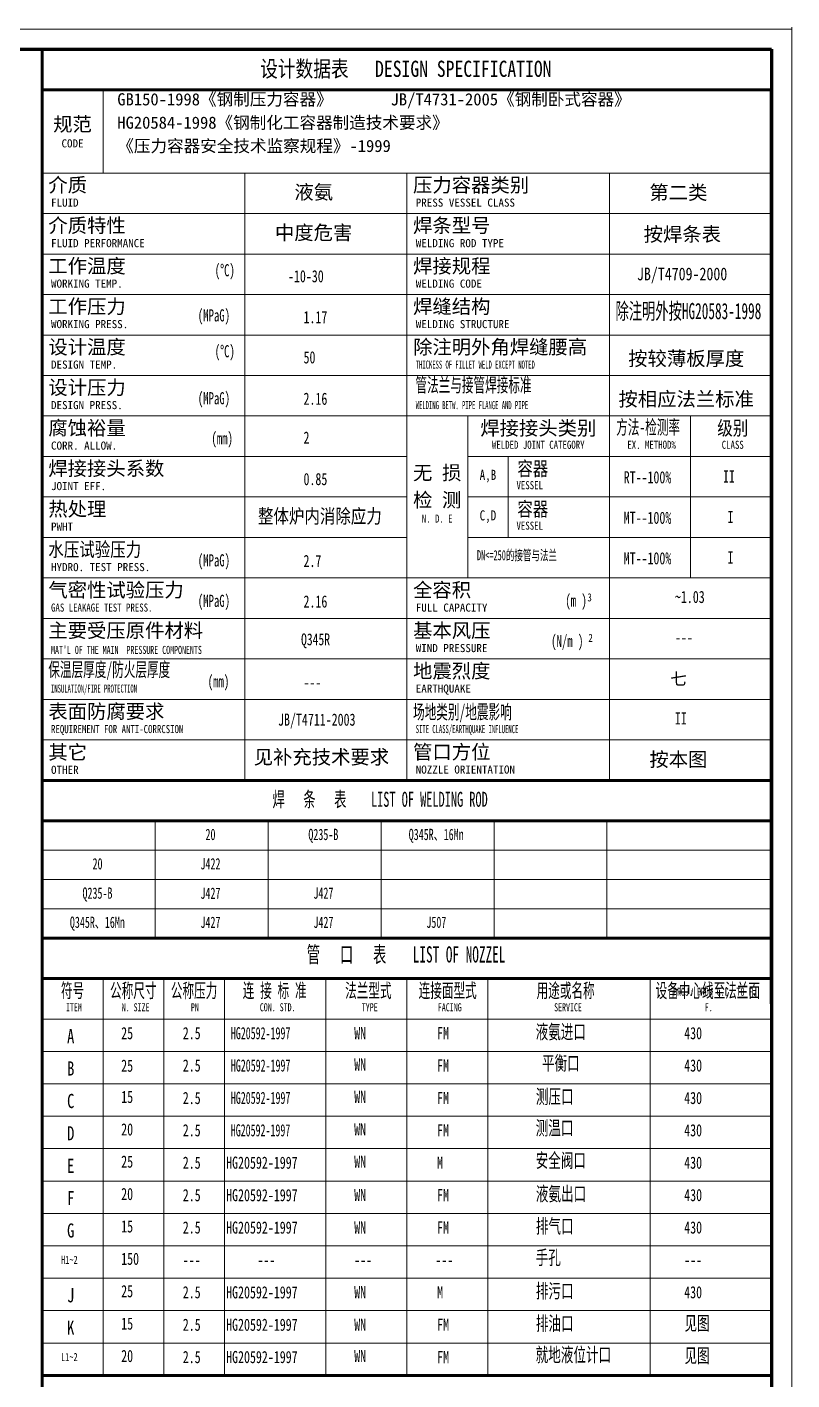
# Model space of a CAD drawing. Header units: millimetres. Extents: x 15989 to 24399, y 9854 to 15799.
# Drawn here: x 22512 to 24399, y 12458 to 15799 of the extents above; entities that cross this region are included whole.
import ezdxf

# ---------------------------------------------------------------- set-up
doc = ezdxf.new("R2010")
doc.units = ezdxf.units.MM
doc.layers.add('CAXA0', color=7, linetype='Continuous', lineweight=70)
doc.styles.add('113', font='', dxfattribs={"width": 0.65})
doc.styles.add('3', font='', dxfattribs={"width": 0.5})
doc.styles.add('style1', font='', dxfattribs={"width": 0.72})
doc.styles.add('TEXT', font='', dxfattribs={"width": 0.75})
doc.styles.add('UserTxtStyle12', font='', dxfattribs={"width": 0.6})
doc.styles.add('UserTxtStyle13', font='', dxfattribs={"width": 0.8})
doc.styles.add('UserTxtStyle8', font='', dxfattribs={"width": 0.6})
doc.styles.add('样式 1', font='', dxfattribs={"width": 0.8})
doc.styles.add('样式 2', font='', dxfattribs={"width": 0.6})
doc.styles.get('113').set_extended_font_data('FangSong_GB2312')
doc.styles.get('3').set_extended_font_data('FangSong_GB2312')
doc.styles.get('style1').set_extended_font_data('FangSong_GB2312')
doc.styles.get('TEXT').set_extended_font_data('FangSong_GB2312')
doc.styles.get('UserTxtStyle12').set_extended_font_data('SimSun')
doc.styles.get('UserTxtStyle13').set_extended_font_data('SimSun')
doc.styles.get('UserTxtStyle8').set_extended_font_data('FangSong_GB2312')
doc.styles.get('样式 1').set_extended_font_data('FangSong_GB2312')
doc.styles.get('样式 2').set_extended_font_data('FangSong_GB2312')

msp = doc.modelspace()

# ---------------------------------------------------------------- linework, layer by layer
at = {"layer": 'CAXA0', "linetype": 'Continuous', "lineweight": 0}
for p, q in [((15988.983, 15794.127), (24398.983, 15794.127)), ((24398.983, 15799.127), (24398.983, 9854.127)), ((24398.983, 15799.127), (24398.983, 9854.127)), ((24398.983, 15794.127), (24398.983, 9854.127)), ((22698.983, 15438.665), (22698.983, 15644.215)), ((22548.983, 15438.665), (24348.983, 15438.665)), ((23048.983, 13938.665), (23048.983, 15438.665)), ((23448.983, 13938.665), (23448.983, 15438.665)), ((23948.983, 13938.665), (23948.983, 15438.665)), ((22548.983, 15338.665), (24348.983, 15338.665)), ((22548.983, 15238.665), (24348.983, 15238.665)), ((22548.983, 15138.665), (24348.983, 15138.665)), ((22548.983, 15038.665), (24348.983, 15038.665)), ((22548.983, 14938.665), (24348.983, 14938.665)), ((22548.983, 14838.665), (24348.983, 14838.665)), ((23598.983, 14438.665), (23598.983, 14838.665)), ((24148.983, 14438.665), (24148.983, 14838.665)), ((22548.983, 14738.665), (23448.983, 14738.665)), ((23598.983, 14738.665), (24348.983, 14738.665)), ((23698.983, 14538.665), (23698.983, 14738.665)), ((22548.983, 14638.665), (23448.983, 14638.665)), ((23598.983, 14638.665), (24348.983, 14638.665)), ((22548.983, 14538.665), (23448.983, 14538.665)), ((23598.983, 14538.665), (24348.983, 14538.665)), ((22548.983, 14438.665), (24348.983, 14438.665)), ((22548.983, 14338.665), (24348.983, 14338.665)), ((22548.983, 14238.665), (24348.983, 14238.665)), ((22548.983, 14138.665), (24348.983, 14138.665)), ((22548.983, 14038.665), (24348.983, 14038.665)), ((22827.693, 13838.76), (22827.693, 13549.367)), ((23106.402, 13838.76), (23106.402, 13549.367)), ((23385.112, 13838.76), (23385.112, 13549.367)), ((23663.822, 13838.76), (23663.822, 13549.367)), ((23942.531, 13838.76), (23942.531, 13549.367)), ((22548.983, 13766.296), (24348.983, 13766.296)), ((22548.983, 13693.831), (24348.983, 13693.831)), ((22548.983, 13621.367), (24348.983, 13621.367)), ((22698.983, 12469.463), (22698.983, 13449.463)), ((22848.983, 12469.463), (22848.983, 13449.463)), ((22998.983, 12469.463), (22998.983, 13449.463)), ((23248.983, 12469.463), (23248.983, 13449.463)), ((23448.983, 12469.463), (23448.983, 13449.463)), ((23648.983, 12469.463), (23648.983, 13449.463)), ((24048.983, 12469.463), (24048.983, 13449.463)), ((22548.983, 13349.463), (24348.983, 13349.463)), ((24348.575, 13349.463), (22548.983, 13349.463)), ((22548.575, 13269.234), (24348.575, 13269.234)), ((24348.575, 13189.463), (22548.983, 13189.463)), ((24348.575, 13189.463), (22548.983, 13189.463)), ((24348.575, 13109.463), (22548.983, 13109.463)), ((24348.575, 13029.463), (22548.983, 13029.463)), ((24348.575, 12949.463), (22548.983, 12949.463)), ((24348.575, 12869.463), (22548.983, 12869.463)), ((24398.983, 9854.127), (24398.983, 12826.627)), ((24398.983, 9854.127), (24398.983, 12826.627)), ((24348.575, 12789.463), (22548.983, 12789.463)), ((24348.575, 12709.463), (22548.983, 12709.463)), ((24348.575, 12629.463), (22548.983, 12629.463)), ((24348.575, 12549.463), (22548.983, 12549.463))]:
    msp.add_line(p, q, dxfattribs=at)
at = {"layer": 'CAXA0', "linetype": 'Continuous', "lineweight": 80}
for p, q in [((16238.983, 15744.127), (24348.983, 15744.127)), ((24348.983, 15744.127), (24348.983, 9904.127)), ((24348.983, 15744.127), (24348.983, 9904.127)), ((24348.983, 13944.127), (24348.983, 15644.127)), ((24348.575, 13387.165), (24348.575, 14227.165))]:
    msp.add_line(p, q, dxfattribs=at)
at = {"layer": 'CAXA0', "linetype": 'Continuous', "lineweight": 60}
for p, q in [((22548.983, 15744.127), (22548.983, 14038.665)), ((24346.805, 15644.215), (22548.983, 15644.215)), ((22548.983, 14038.665), (22548.983, 11526.79)), ((22548.983, 13938.665), (24348.983, 13938.665)), ((22548.983, 13838.76), (24348.983, 13838.76)), ((22548.983, 13549.367), (24348.983, 13549.367)), ((22548.983, 13449.463), (24348.983, 13449.463)), ((24348.575, 12469.463), (22548.983, 12469.463))]:
    msp.add_line(p, q, dxfattribs=at)

# ---------------------------------------------------------------- texts
at = {"layer": 'CAXA0', "linetype": 'Continuous', "lineweight": 0, "attachment_point": 1}
for s, insert, char_height, style in [('\\fFangSong_GB2312|b0|i0|p34;设计数据表   DESIGN SPECIFICATION', (23086.763, 15716.065), 40, '样式 1'), ('\\fFangSong_GB2312|b0|i0|p34;JB/T4709-2000', (24016.591, 15205.243), 31.5, '样式 1'), ('\\fFangSong_GB2312|b0|i0|p34;-10-30', (23155.448, 15198.801), 30, 'style1'), ('\\fFangSong_GB2312|b0|i0|p34;除注明外按HG20583-1998', (23963.792, 15117.85), 40.005, '样式 2'), ('\\fFangSong_GB2312|b0|i0|p34;1.17', (23193.764, 15097.782), 30, 'style1'), ('\\fFangSong_GB2312|b0|i0|p34;50', (23193.764, 14998.611), 30, 'style1'), ('\\fFangSong_GB2312|b0|i0|p34;THICKESS OF FILLET WELD EXCEPT NOTED', (23470.69, 14975.57), 20, '3'), ('\\fFangSong_GB2312|b0|i0|p34;管法兰与接管焊接标准', (23469.991, 14932.946), 35, '样式 2'), ('\\fFangSong_GB2312|b0|i0|p34;2.16', (23193.764, 14896.341), 30, 'style1'), ('\\fFangSong_GB2312|b0|i0|p34;WELDING BETW. PIPE FLANGE AND PIPE', (23470.69, 14875.57), 20, '3'), ('\\fFangSong_GB2312|b0|i0|p34;方法-检测率', (23965.314, 14828.602), 35, '样式 2'), ('\\fSimSun|b0|i0|p34;级别', (24214.793, 14826.297), 35, 'UserTxtStyle13'), ('\\fFangSong_GB2312|b0|i0|p34;2', (23193.764, 14800.27), 30, 'style1'), ('\\fFangSong_GB2312|b0|i0|p34;WELDED JOINT CATEGORY', (23658.703, 14777.615), 20, '样式 1'), ('\\fFangSong_GB2312|b0|i0|p34;EX. METHOD%', (23992.78, 14777.615), 20, '样式 1'), ('\\fFangSong_GB2312|b0|i0|p34;CLASS', (24225.73, 14777.615), 20, '样式 1'), ('\\fFangSong_GB2312|b0|i0|p34;A,B', (23628.408, 14705.79), 25, '样式 1'), ('\\fFangSong_GB2312|b0|i0|p34;容器', (23721.285, 14726.285), 35, '样式 1'), ('\\fFangSong_GB2312|b0|i0|p34;RT--100%', (23983.81, 14702.365), 30, 'style1'), ('\\fFangSong_GB2312|b0|i0|p34;II', (24228.979, 14704.253), 30, 'style1'), ('\\fFangSong_GB2312|b0|i0|p34;0.85', (23193.764, 14698), 30, 'style1'), ('\\fFangSong_GB2312|b0|i0|p34;VESSEL', (23719.293, 14677.866), 20, '样式 1'), ('\\fFangSong_GB2312|b0|i0|p34;整体炉内消除应力', (23081.372, 14608.847), 35, '样式 1'), ('\\fFangSong_GB2312|b0|i0|p34;C,D', (23628.408, 14605.79), 25, '样式 1'), ('\\fFangSong_GB2312|b0|i0|p34;容器', (23721.285, 14626.285), 35, '样式 1'), ('\\fFangSong_GB2312|b0|i0|p34;MT--100%', (23983.81, 14602.365), 30, 'style1'), ('\\fFangSong_GB2312|b0|i0|p34;I', (24239.957, 14604.253), 30, 'style1'), ('\\fFangSong_GB2312|b0|i0|p34;N. D. E', (23485.543, 14595.314), 20, '样式 1'), ('\\fFangSong_GB2312|b0|i0|p34;VESSEL', (23719.293, 14577.866), 20, '样式 1'), ('\\fFangSong_GB2312|b0|i0|p34;水压试验压力', (22564.065, 14526.609), 35, '样式 1'), ('\\fSimSun|b0|i0|p34;DN<=250的接管与法兰', (23621.745, 14507.432), 25.0005, 'UserTxtStyle12'), ('\\fFangSong_GB2312|b0|i0|p34;MT--100%', (23983.81, 14502.365), 30, 'style1'), ('\\fFangSong_GB2312|b0|i0|p34;I', (24239.957, 14504.253), 30, 'style1'), ('\\fFangSong_GB2312|b0|i0|p34;2.7', (23193.764, 14495.67), 30, 'style1'), ('\\fFangSong_GB2312|b0|i0|p34;3', (23894.251, 14400.805), 20, '样式 1'), ('\\fFangSong_GB2312|b0|i0|p34;~1.03', (24110.299, 14406.894), 30, 'style1'), ('\\fFangSong_GB2312|b0|i0|p34;GAS LEAKAGE TEST PRESS.', (22570.69, 14375.57), 20, '样式 1'), ('\\fFangSong_GB2312|b0|i0|p34;2.16', (23193.764, 14395.67), 30, 'style1'), ('\\fFangSong_GB2312|b0|i0|p34;Q345R', (23187.631, 14301.74), 29.25, 'style1'), ('\\fFangSong_GB2312|b0|i0|p34;2', (23896.702, 14300.805), 20, '样式 1'), ("\\fFangSong_GB2312|b0|i0|p34;MAT'L OF THE MAIN  PRESSURE COMPONENTS", (22570.69, 14270.985), 20, '样式 2'), ('\\fFangSong_GB2312|b0|i0|p34;---', (24110.299, 14306.894), 30, 'style1'), ('\\fFangSong_GB2312|b0|i0|p34;保温层厚度/防火层厚度', (22564.065, 14230.062), 35, '样式 2'), ('\\fFangSong_GB2312|b0|i0|p34;INSULATION/FIRE PROTECTION', (22570.69, 14175.57), 20, '3'), ('\\fFangSong_GB2312|b0|i0|p34;---', (23193.764, 14195.67), 30, 'style1'), ('\\fFangSong_GB2312|b0|i0|p34;JB/T4711-2003', (23131.005, 14103.906), 30, 'style1'), ('\\fFangSong_GB2312|b0|i0|p34;场地类别/地震影响', (23464.065, 14125.489), 35, '样式 2'), ('\\fFangSong_GB2312|b0|i0|p34;II', (24110.299, 14106.894), 30, 'style1'), ('\\fFangSong_GB2312|b0|i0|p34;REQUIREMENT FOR ANTI-CORRCSION', (22570.69, 14075.57), 20, '样式 1'), ('\\fFangSong_GB2312|b0|i0|p34;SITE CLASS/EARTHQUAKE INFLUENCE', (23470.69, 14075.57), 20, '3'), ('\\fFangSong_GB2312|b0|i0|p34;焊   条   表    LIST OF WELDING ROD', (23117.253, 13910.682), 37.16129, '样式 2'), ('\\fFangSong_GB2312|b0|i0|p34;20', (22951.87, 13819.33), 27.87097, '113'), ('\\fFangSong_GB2312|b0|i0|p34;Q235-B', (23205.704, 13819.33), 27.87097, '113'), ('\\fFangSong_GB2312|b0|i0|p34;Q345R、16Mn', (23453.334, 13819.33), 27.87097, '113'), ('\\fFangSong_GB2312|b0|i0|p34;20', (22673.16, 13746.865), 27.87097, '113'), ('\\fFangSong_GB2312|b0|i0|p34;J422', (22939.432, 13746.865), 27.87097, '113'), ('\\fFangSong_GB2312|b0|i0|p34;Q235-B', (22648.285, 13674.401), 27.87097, '113'), ('\\fFangSong_GB2312|b0|i0|p34;J427', (22939.432, 13674.169), 27.87097, '113'), ('\\fFangSong_GB2312|b0|i0|p34;J427', (23218.142, 13674.401), 27.87097, '113'), ('\\fFangSong_GB2312|b0|i0|p34;Q345R、16Mn', (22617.205, 13602.401), 27.87097, '113'), ('\\fFangSong_GB2312|b0|i0|p34;J427', (22939.432, 13602.401), 27.87097, '113'), ('\\fFangSong_GB2312|b0|i0|p34;J427', (23218.142, 13602.401), 27.87097, '113'), ('\\fFangSong_GB2312|b0|i0|p34;J507', (23496.851, 13602.401), 27.87097, '113'), ('\\fFangSong_GB2312|b0|i0|p34;管   口   表    LIST OF NOZZEL', (23201.863, 13529.037), 40, '样式 2'), ('\\fFangSong_GB2312|b0|i0|p34;符号', (22595.195, 13437.384), 35, '样式 2'), ('\\fFangSong_GB2312|b0|i0|p34;公称尺寸', (22716.39, 13437.384), 35, '样式 2'), ('\\fFangSong_GB2312|b0|i0|p34;公称压力', (22866.39, 13437.384), 35, '样式 2'), ('\\fFangSong_GB2312|b0|i0|p34;连 接 标 准', (23043.799, 13437.384), 35, '样式 2'), ('\\fFangSong_GB2312|b0|i0|p34;法兰型式', (23296.441, 13437.384), 35, '样式 2'), ('\\fFangSong_GB2312|b0|i0|p34;连接面型式', (23477.868, 13437.384), 35, '样式 2'), ('\\fFangSong_GB2312|b0|i0|p34;用途或名称', (23768.955, 13437.384), 35, '样式 2'), ('\\fFangSong_GB2312|b0|i0|p34;设备中心线至法兰面', (24062.59, 13437.384), 35, '样式 2'), ('\\fFangSong_GB2312|b0|i0|p34;ITEM', (22607.513, 13388.525), 20, '样式 2'), ('\\fFangSong_GB2312|b0|i0|p34;N. SIZE', (22745.143, 13388.525), 20, '样式 2'), ('\\fFangSong_GB2312|b0|i0|p34;PN', (22915.753, 13388.525), 20, '样式 2'), ('\\fFangSong_GB2312|b0|i0|p34;CON. STD.', (23085.931, 13388.525), 20, '样式 2'), ('\\fFangSong_GB2312|b0|i0|p34;TYPE', (23337.563, 13388.525), 20, '样式 2'), ('\\fFangSong_GB2312|b0|i0|p34;FACING', (23525.153, 13388.525), 20, '样式 2'), ('\\fFangSong_GB2312|b0|i0|p34;SERVICE', (23812.12, 13388.525), 20, '样式 2'), ('\\fFangSong_GB2312|b0|i0|p34;A', (22610.324, 13324.654), 35, 'TEXT'), ('\\fFangSong_GB2312|b0|i0|p34;25', (22743.821, 13329.597), 30, 'style1'), ('\\fFangSong_GB2312|b0|i0|p34;2.5', (22895.866, 13329.597), 30, 'style1'), ('\\fFangSong_GB2312|b0|i0|p34;HG20592-1997', (23014.424, 13329.597), 30, 'UserTxtStyle8'), ('\\fFangSong_GB2312|b0|i0|p34;WN', (23318.826, 13329.597), 30, 'style1'), ('\\fFangSong_GB2312|b0|i0|p34;FM', (23523.396, 13329.597), 30, 'style1'), ('\\fFangSong_GB2312|b0|i0|p34;430', (24133.178, 13329.597), 30, 'style1'), ('\\fFangSong_GB2312|b0|i0|p34;B', (22610.324, 13244.883), 35, 'TEXT'), ('\\fFangSong_GB2312|b0|i0|p34;25', (22743.821, 13249.369), 30, 'style1'), ('\\fFangSong_GB2312|b0|i0|p34;2.5', (22895.866, 13249.826), 30, 'style1'), ('\\fFangSong_GB2312|b0|i0|p34;HG20592-1997', (23014.424, 13249.826), 30, 'UserTxtStyle8'), ('\\fFangSong_GB2312|b0|i0|p34;WN', (23318.826, 13252.227), 30, 'style1'), ('\\fFangSong_GB2312|b0|i0|p34;FM', (23523.396, 13249.597), 30, 'style1'), ('\\fFangSong_GB2312|b0|i0|p34;430', (24133.178, 13249.826), 30, 'style1'), ('\\fFangSong_GB2312|b0|i0|p34;C', (22610.324, 13164.654), 35, 'TEXT'), ('\\fFangSong_GB2312|b0|i0|p34;15', (22743.821, 13172.227), 30, 'style1'), ('\\fFangSong_GB2312|b0|i0|p34;2.5', (22895.866, 13169.597), 30, 'style1'), ('\\fFangSong_GB2312|b0|i0|p34;HG20592-1997', (23014.424, 13169.826), 30, 'UserTxtStyle8'), ('\\fFangSong_GB2312|b0|i0|p34;WN', (23318.826, 13172.227), 30, 'style1'), ('\\fFangSong_GB2312|b0|i0|p34;FM', (23523.396, 13169.597), 30, 'style1'), ('\\fFangSong_GB2312|b0|i0|p34;430', (24133.178, 13169.597), 30, 'style1'), ('\\fFangSong_GB2312|b0|i0|p34;D', (22610.324, 13084.883), 35, 'TEXT'), ('\\fFangSong_GB2312|b0|i0|p34;20', (22743.821, 13091.959), 30, 'style1'), ('\\fFangSong_GB2312|b0|i0|p34;2.5', (22895.866, 13089.826), 30, 'style1'), ('\\fFangSong_GB2312|b0|i0|p34;HG20592-1997', (23014.22, 13089.826), 30, 'UserTxtStyle8'), ('\\fFangSong_GB2312|b0|i0|p34;WN', (23318.623, 13092.227), 30, 'style1'), ('\\fFangSong_GB2312|b0|i0|p34;FM', (23523.396, 13089.597), 30, 'style1'), ('\\fFangSong_GB2312|b0|i0|p34;430', (24133.178, 13089.826), 30, 'style1'), ('\\fFangSong_GB2312|b0|i0|p34;E', (22610.324, 13004.654), 35, 'TEXT'), ('\\fFangSong_GB2312|b0|i0|p34;25', (22743.821, 13012.456), 30, 'style1'), ('\\fFangSong_GB2312|b0|i0|p34;2.5', (22895.866, 13009.826), 30, 'style1'), ('\\fFangSong_GB2312|b0|i0|p34;HG20592-1997', (23002.873, 13009.826), 30, 'style1'), ('\\fFangSong_GB2312|b0|i0|p34;WN', (23318.826, 13012.227), 30, 'style1'), ('\\fFangSong_GB2312|b0|i0|p34;M', (23523.192, 13009.597), 30, 'style1'), ('\\fFangSong_GB2312|b0|i0|p34;430', (24133.178, 13009.826), 30, 'style1'), ('\\fFangSong_GB2312|b0|i0|p34;20', (22743.821, 12932.456), 30, 'style1'), ('\\fFangSong_GB2312|b0|i0|p34;2.5', (22895.866, 12929.597), 30, 'style1'), ('\\fFangSong_GB2312|b0|i0|p34;HG20592-1997', (23002.873, 12929.597), 30, 'style1'), ('\\fFangSong_GB2312|b0|i0|p34;WN', (23318.826, 12929.826), 30, 'style1'), ('\\fFangSong_GB2312|b0|i0|p34;FM', (23523.396, 12929.597), 30, 'style1'), ('\\fFangSong_GB2312|b0|i0|p34;430', (24133.178, 12929.826), 30, 'style1'), ('\\fFangSong_GB2312|b0|i0|p34;F', (22610.324, 12924.883), 35, 'TEXT'), ('\\fFangSong_GB2312|b0|i0|p34;G', (22610.324, 12844.883), 35, 'TEXT'), ('\\fFangSong_GB2312|b0|i0|p34;15', (22743.821, 12852.456), 30, 'style1'), ('\\fFangSong_GB2312|b0|i0|p34;2.5', (22895.866, 12849.826), 30, 'style1'), ('\\fFangSong_GB2312|b0|i0|p34;HG20592-1997', (23002.873, 12849.597), 30, 'style1'), ('\\fFangSong_GB2312|b0|i0|p34;WN', (23318.826, 12849.826), 30, 'style1'), ('\\fFangSong_GB2312|b0|i0|p34;FM', (23523.396, 12849.597), 30, 'style1'), ('\\fFangSong_GB2312|b0|i0|p34;430', (24133.178, 12849.826), 30, 'style1'), ('\\fFangSong_GB2312|b0|i0|p34;H1~2', (22595.512, 12764.883), 19.999, 'TEXT'), ('\\fFangSong_GB2312|b0|i0|p34;150', (22743.821, 12772.456), 30, 'style1'), ('\\fFangSong_GB2312|b0|i0|p34;---', (22895.866, 12769.826), 30, 'style1'), ('\\fFangSong_GB2312|b0|i0|p34;---', (23080.187, 12769.597), 30, 'style1'), ('\\fFangSong_GB2312|b0|i0|p34;---', (23318.826, 12769.826), 30, 'style1'), ('\\fFangSong_GB2312|b0|i0|p34;---', (23519.03, 12769.826), 30, 'style1'), ('\\fFangSong_GB2312|b0|i0|p34;---', (24133.178, 12769.826), 30, 'style1'), ('\\fFangSong_GB2312|b0|i0|p34;J', (22610.324, 12684.883), 35, 'TEXT'), ('\\fFangSong_GB2312|b0|i0|p34;25', (22743.821, 12692.456), 30, 'style1'), ('\\fFangSong_GB2312|b0|i0|p34;2.5', (22895.866, 12689.826), 30, 'style1'), ('\\fFangSong_GB2312|b0|i0|p34;HG20592-1997', (23002.873, 12689.597), 30, 'style1'), ('\\fFangSong_GB2312|b0|i0|p34;WN', (23318.826, 12689.826), 30, 'style1'), ('\\fFangSong_GB2312|b0|i0|p34;M', (23523.6, 12689.597), 30, 'style1'), ('\\fFangSong_GB2312|b0|i0|p34;430', (24133.178, 12689.826), 30, 'style1'), ('\\fFangSong_GB2312|b0|i0|p34;K', (22610.324, 12604.883), 35, 'TEXT'), ('\\fFangSong_GB2312|b0|i0|p34;15', (22743.821, 12612.456), 30, 'style1'), ('\\fFangSong_GB2312|b0|i0|p34;2.5', (22895.866, 12609.597), 30, 'style1'), ('\\fFangSong_GB2312|b0|i0|p34;HG20592-1997', (23002.873, 12609.597), 30, 'style1'), ('\\fFangSong_GB2312|b0|i0|p34;WN', (23318.826, 12609.826), 30, 'style1'), ('\\fFangSong_GB2312|b0|i0|p34;FM', (23523.6, 12609.597), 30, 'style1'), ('\\fFangSong_GB2312|b0|i0|p34;20', (22743.821, 12532.456), 30, 'style1'), ('\\fFangSong_GB2312|b0|i0|p34;2.5', (22895.866, 12529.826), 30, 'style1'), ('\\fFangSong_GB2312|b0|i0|p34;HG20592-1997', (23002.873, 12529.826), 30, 'style1'), ('\\fFangSong_GB2312|b0|i0|p34;WN', (23318.826, 12532.227), 30, 'style1'), ('\\fFangSong_GB2312|b0|i0|p34;FM', (23523.6, 12529.597), 30, 'style1'), ('\\fFangSong_GB2312|b0|i0|p34;L1~2', (22595.512, 12524.883), 19.999, 'TEXT')]:
    msp.add_mtext(s, dxfattribs=dict(at, insert=insert, char_height=char_height, style=style))
at = {"layer": 'CAXA0', "linetype": 'Continuous', "lineweight": 25, "attachment_point": 1}
for s, insert, char_height in [('\\fFangSong_GB2312|b0|i0|p34;GB150-1998《钢制压力容器》       JB/T4731-2005《钢制卧式容器》   ', (22734.265, 15635.694), 30), ('\\fFangSong_GB2312|b0|i0|p34;HG20584-1998《钢制化工容器制造技术要求》', (22734.265, 15578.154), 30), ('\\fFangSong_GB2312|b0|i0|p34;《压力容器安全技术监察规程》-1999', (22734.265, 15520.614), 30), ('\\fFangSong_GB2312|b0|i0|p34;无 损', (23464.01, 14716.119), 35), ('\\fFangSong_GB2312|b0|i0|p34;检 测', (23464.01, 14648.989), 35)]:
    msp.add_mtext(s, dxfattribs=dict(at, insert=insert, char_height=char_height))
at = {"layer": 'CAXA0', "linetype": 'Continuous', "lineweight": 0, "attachment_point": 1}
for s, insert, char_height in [('\\fFangSong_GB2312|b0|i0|p34;规范', (22576.015, 15576.77), 35), ('\\fFangSong_GB2312|b0|i0|p34;CODE', (22596.553, 15521.876), 20), ('\\fFangSong_GB2312|b0|i0|p34;介质', (22564.065, 15426.609), 35), ('\\fFangSong_GB2312|b0|i0|p34;液氨', (23171.217, 15409.068), 35), ('\\fFangSong_GB2312|b0|i0|p34;压力容器类别', (23464.065, 15426.609), 35), ('\\fFangSong_GB2312|b0|i0|p34;第二类', (24047.225, 15408.135), 35), ('\\fFangSong_GB2312|b0|i0|p34;FLUID', (22570.69, 15375.57), 20), ('\\fFangSong_GB2312|b0|i0|p34;PRESS VESSEL CLASS', (23470.69, 15375.57), 20), ('\\fFangSong_GB2312|b0|i0|p34;介质特性', (22564.065, 15326.609), 35), ('\\fFangSong_GB2312|b0|i0|p34;中度危害', (23123.232, 15309.068), 35), ('\\fFangSong_GB2312|b0|i0|p34;焊条型号', (23464.065, 15326.609), 35), ('\\fFangSong_GB2312|b0|i0|p34;按焊条表', (24033.03, 15305.021), 35), ('\\fFangSong_GB2312|b0|i0|p34;FLUID PERFORMANCE', (22570.69, 15275.57), 20), ('\\fFangSong_GB2312|b0|i0|p34;WELDING ROD TYPE', (23470.69, 15275.57), 20), ('\\fFangSong_GB2312|b0|i0|p34;工作温度', (22564.065, 15226.609), 35), ('\\fFangSong_GB2312|b0|i0|p34;焊接规程', (23464.065, 15226.609), 35), ('\\fFangSong_GB2312|b0|i0|p34;WORKING TEMP. ', (22570.69, 15175.57), 20), ('\\fFangSong_GB2312|b0|i0|p34;WELDING CODE', (23470.69, 15175.57), 20), ('\\fFangSong_GB2312|b0|i0|p34;工作压力', (22564.065, 15126.609), 35), ('\\fFangSong_GB2312|b0|i0|p34;焊缝结构', (23464.065, 15126.609), 35), ('\\fFangSong_GB2312|b0|i0|p34;WORKING PRESS.', (22570.69, 15075.57), 20), ('\\fFangSong_GB2312|b0|i0|p34;WELDING STRUCTURE', (23470.69, 15075.57), 20), ('\\fFangSong_GB2312|b0|i0|p34;设计温度', (22564.065, 15026.609), 35), ('\\fFangSong_GB2312|b0|i0|p34;除注明外角焊缝腰高', (23464.065, 15026.609), 35), ('\\fFangSong_GB2312|b0|i0|p34;按较薄板厚度', (23994.949, 14998.096), 35), ('\\fFangSong_GB2312|b0|i0|p34;DESIGN TEMP.', (22570.69, 14975.57), 20), ('\\fFangSong_GB2312|b0|i0|p34;设计压力', (22564.065, 14926.609), 35), ('\\fFangSong_GB2312|b0|i0|p34;按相应法兰标准', (23970.957, 14898.096), 35), ('\\fFangSong_GB2312|b0|i0|p34;DESIGN PRESS.', (22570.69, 14875.57), 20), ('\\fFangSong_GB2312|b0|i0|p34;腐蚀裕量', (22564.065, 14826.609), 35), ('\\fFangSong_GB2312|b0|i0|p34;焊接接头类别', (23630.045, 14826.297), 35), ('\\fFangSong_GB2312|b0|i0|p34;CORR. ALLOW.', (22570.69, 14775.57), 20), ('\\fFangSong_GB2312|b0|i0|p34;焊接接头系数', (22564.065, 14726.609), 35), ('\\fFangSong_GB2312|b0|i0|p34;JOINT EFF.', (22570.69, 14675.57), 20), ('\\fFangSong_GB2312|b0|i0|p34;热处理', (22564.065, 14626.609), 35), ('\\fFangSong_GB2312|b0|i0|p34;PWHT', (22570.69, 14575.57), 20), ('\\fFangSong_GB2312|b0|i0|p34;HYDRO. TEST PRESS.', (22570.69, 14475.57), 20), ('\\fFangSong_GB2312|b0|i0|p34;气密性试验压力', (22564.065, 14426.609), 35), ('\\fFangSong_GB2312|b0|i0|p34;全容积', (23464.065, 14426.609), 35), ('\\fFangSong_GB2312|b0|i0|p34;FULL CAPACITY', (23470.69, 14375.57), 20), ('\\fFangSong_GB2312|b0|i0|p34;主要受压原件材料', (22564.065, 14326.497), 35), ('\\fFangSong_GB2312|b0|i0|p34;基本风压', (23464.065, 14326.609), 35), ('\\fFangSong_GB2312|b0|i0|p34;WIND PRESSURE', (23470.69, 14275.57), 20), ('\\fFangSong_GB2312|b0|i0|p34;地震烈度', (23464.065, 14226.609), 35), ('\\fFangSong_GB2312|b0|i0|p34;七', (24098.636, 14204.708), 29.9985), ('\\fFangSong_GB2312|b0|i0|p34;EARTHQUAKE', (23470.69, 14175.57), 20), ('\\fFangSong_GB2312|b0|i0|p34;表面防腐要求', (22564.065, 14126.609), 35), ('\\fFangSong_GB2312|b0|i0|p34;管口方位', (23464.065, 14026.609), 35), ('\\fFangSong_GB2312|b0|i0|p34;其它', (22564.065, 14025.92), 35), ('\\fFangSong_GB2312|b0|i0|p34;见补充技术要求', (23070.957, 14014.043), 35), ('\\fFangSong_GB2312|b0|i0|p34;按本图', (24047.225, 14008.134), 35), ('\\fFangSong_GB2312|b0|i0|p34;OTHER', (22570.69, 13974.881), 20), ('\\fFangSong_GB2312|b0|i0|p34;NOZZLE ORIENTATION', (23470.69, 13975.57), 20)]:
    msp.add_mtext(s, dxfattribs=dict(at, insert=insert, char_height=char_height))
at = {"layer": 'CAXA0', "color": 3, "linetype": 'Continuous', "lineweight": 0, "char_height": 30, "attachment_point": 1, "style": '113'}
for s, insert in [('\\fFangSong_GB2312|b0|i0|p34;({%%D}C)', (22974.689, 15213.639)), ('\\fFangSong_GB2312|b0|i0|p34;(MPaG)', (22932.902, 15102.224)), ('\\fFangSong_GB2312|b0|i0|p34;({%%D}C)', (22974.689, 15013.639)), ('\\fFangSong_GB2312|b0|i0|p34;(MPaG)', (22932.902, 14897.563)), ('\\fFangSong_GB2312|b0|i0|p34;(mm)', (22966.507, 14798.6)), ('\\fFangSong_GB2312|b0|i0|p34;(MPaG)', (22932.902, 14497.253)), ('\\fFangSong_GB2312|b0|i0|p34;(MPaG)', (22932.902, 14397.253)), ('\\fFangSong_GB2312|b0|i0|p34;   (m )', (23800.06, 14397.916)), ('\\fFangSong_GB2312|b0|i0|p34;   (N/m )', (23764.975, 14297.916)), ('\\fFangSong_GB2312|b0|i0|p34;(mm)', (22957.426, 14198.29))]:
    msp.add_mtext(s, dxfattribs=dict(at, insert=insert))
at = {"layer": 'CAXA0', "linetype": 'Continuous', "lineweight": 25, "char_height": 20, "attachment_point": 1, "style": '样式 2'}
for s, insert in [('\\fFangSong_GB2312|b0|i0|p34;PROJ. FROM C.L. TO F.', (24105.645, 13426.885)), ('\\fFangSong_GB2312|b0|i0|p34;F.', (24183.955, 13388.525))]:
    msp.add_mtext(s, dxfattribs=dict(at, insert=insert))
at = {"layer": 'CAXA0', "linetype": 'Continuous', "lineweight": 40, "char_height": 35, "attachment_point": 1, "style": '113'}
for s, insert in [('\\fFangSong_GB2312|b0|i0|p34;液氨进口', (23766.667, 13335.484)), ('\\fFangSong_GB2312|b0|i0|p34; 平衡口', (23766.667, 13257.979)), ('\\fFangSong_GB2312|b0|i0|p34;测压口', (23767.075, 13175.484)), ('\\fFangSong_GB2312|b0|i0|p34;测温口', (23766.667, 13098.074)), ('\\fFangSong_GB2312|b0|i0|p34;安全阀口', (23766.667, 13017.845)), ('\\fFangSong_GB2312|b0|i0|p34;液氨出口', (23767.075, 12935.484)), ('\\fFangSong_GB2312|b0|i0|p34;排气口', (23767.075, 12855.484)), ('\\fFangSong_GB2312|b0|i0|p34;手孔', (23766.667, 12778.074)), ('\\fFangSong_GB2312|b0|i0|p34;排污口', (23767.075, 12695.484)), ('\\fFangSong_GB2312|b0|i0|p34;排油口', (23767.075, 12615.484)), ('\\fFangSong_GB2312|b0|i0|p34;见图', (24133.968, 12615.962)), ('\\fFangSong_GB2312|b0|i0|p34;就地液位计口', (23766.667, 12538.074)), ('\\fFangSong_GB2312|b0|i0|p34;见图', (24133.968, 12535.962))]:
    msp.add_mtext(s, dxfattribs=dict(at, insert=insert))

doc.saveas('drawing.dxf')
